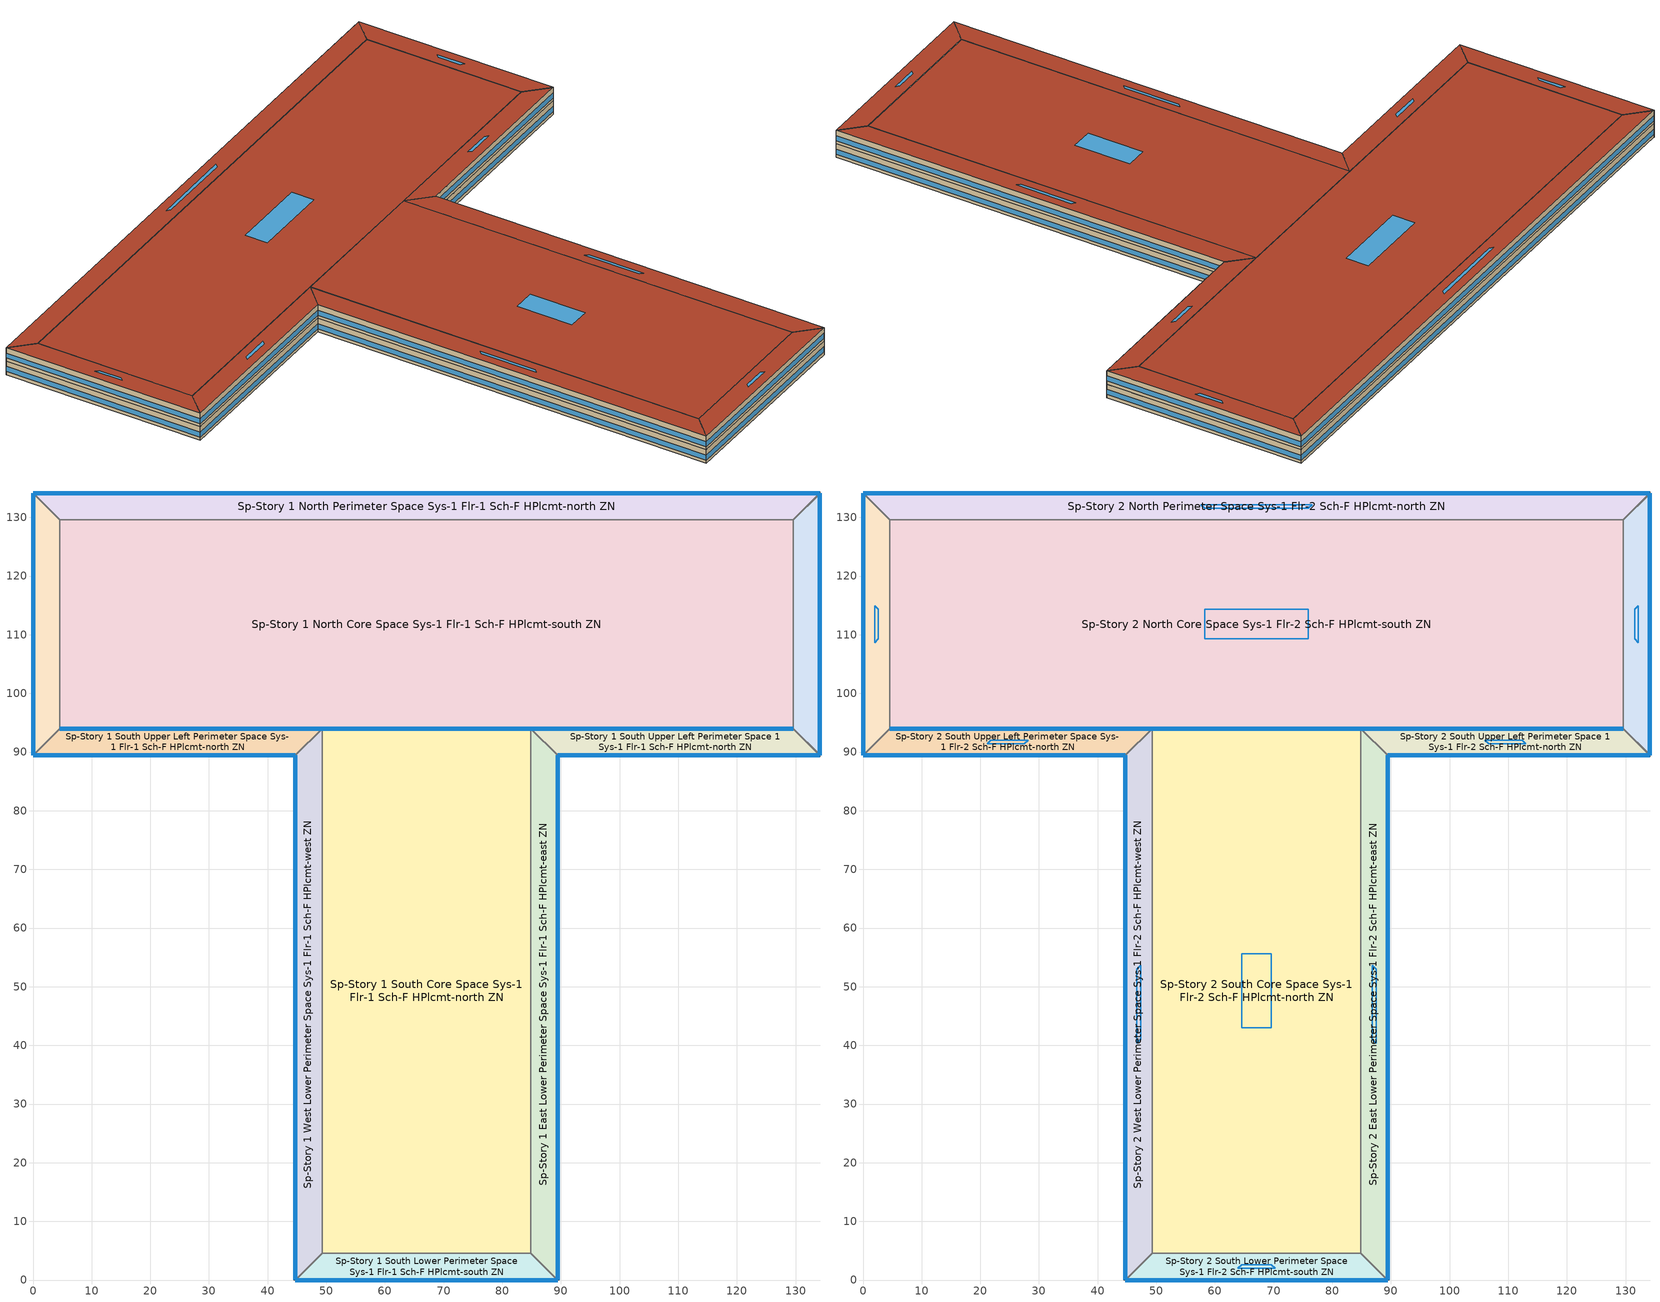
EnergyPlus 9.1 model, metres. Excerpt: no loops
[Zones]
Sp-Story 1 East Lower Perimeter Space Sys-1 Flr-1 Sch-F HPlcmt-east ZN
 floor ground (BTAP-Grnd-Floor-Mass:U-0.757): 89.44,89.44 89.44,0 84.87,4.57 84.87,94.01 z0
 wall outside (BTAP-Ext-Wall-Mass:U-0.247): 89.44,0 89.44,89.44 z0:3.2
 wall to Sp-Story 1 South Lower Perimeter Space Sys-1 Flr-1 Sch-F HPlcmt-south ZN (BTAP-Int-Wall): 84.87,4.57 89.44,0 z0:3.2
 wall to Sp-Story 1 South Core Space Sys-1 Flr-1 Sch-F HPlcmt-north ZN (BTAP-Int-Wall): 84.87,94.01 84.87,4.57 z0:3.2
 wall to Sp-Story 1 South Upper Left Perimeter Space 1 Sys-1 Flr-1 Sch-F HPlcmt-north ZN (BTAP-Int-Wall): 89.44,89.44 84.87,94.01 z0:3.2
 window (BTAP-Ext-FixedWindow:U=0.190 SHGC=0.600): 89.44,0.03 89.44,89.42 z0.76:1.94
Sp-Story 1 East Upper Perimeter Space Sys-1 Flr-1 Sch-F HPlcmt-east ZN
 floor ground (BTAP-Grnd-Floor-Mass:U-0.757): 134.16,134.16 134.16,89.44 129.59,94.01 129.59,129.59 z0
 wall outside (BTAP-Ext-Wall-Mass:U-0.247): 134.16,89.44 134.16,134.16 z0:3.2
 wall to Sp-Story 1 South Upper Left Perimeter Space 1 Sys-1 Flr-1 Sch-F HPlcmt-north ZN (BTAP-Int-Wall): 129.59,94.01 134.16,89.44 z0:3.2
 wall to Sp-Story 1 North Core Space Sys-1 Flr-1 Sch-F HPlcmt-south ZN (BTAP-Int-Wall): 129.59,129.59 129.59,94.01 z0:3.2
 wall to Sp-Story 1 North Perimeter Space Sys-1 Flr-1 Sch-F HPlcmt-north ZN (BTAP-Int-Wall): 134.16,134.16 129.59,129.59 z0:3.2
 window (BTAP-Ext-FixedWindow:U=0.190 SHGC=0.600): 134.16,89.47 134.16,134.14 z0.76:1.94
Sp-Story 1 North Core Space Sys-1 Flr-1 Sch-F HPlcmt-south ZN
 floor ground (BTAP-Grnd-Floor-Mass:U-0.757): 4.57,94.01 4.57,129.59 129.59,129.59 129.59,94.01 z0
 wall outside (BTAP-Ext-Wall-Mass:U-0.247): 4.57,94.01 49.29,94.01 84.87,94.01 129.59,94.01 z0:3.2
 wall to Sp-Story 1 West Upper Perimeter Space Sys-1 Flr-1 Sch-F HPlcmt-west ZN (BTAP-Int-Wall): 4.57,129.59 4.57,94.01 z0:3.2
 wall to Sp-Story 1 North Perimeter Space Sys-1 Flr-1 Sch-F HPlcmt-north ZN (BTAP-Int-Wall): 129.59,129.59 4.57,129.59 z0:3.2
 window (BTAP-Ext-FixedWindow:U=0.190 SHGC=0.600): 4.6,94.01 49.27,94.01 / 49.32,94.01 84.85,94.01 / 84.9,94.01 129.57,94.01 z0.76:1.94
Sp-Story 1 North Perimeter Space Sys-1 Flr-1 Sch-F HPlcmt-north ZN
 floor ground (BTAP-Grnd-Floor-Mass:U-0.757): 0,134.16 134.16,134.16 129.59,129.59 4.57,129.59 z0
 wall outside (BTAP-Ext-Wall-Mass:U-0.247): 134.16,134.16 0,134.16 z0:3.2
 wall to Sp-Story 1 West Upper Perimeter Space Sys-1 Flr-1 Sch-F HPlcmt-west ZN (BTAP-Int-Wall): 0,134.16 4.57,129.59 z0:3.2
 window (BTAP-Ext-FixedWindow:U=0.190 SHGC=0.600): 134.14,134.16 0.03,134.16 z0.76:1.94
Sp-Story 1 South Core Space Sys-1 Flr-1 Sch-F HPlcmt-north ZN
 floor ground (BTAP-Grnd-Floor-Mass:U-0.757): 49.29,4.57 49.29,94.01 84.87,94.01 84.87,4.57 z0
 wall outside (BTAP-Ext-Wall-Mass:U-0.247): 84.87,94.01 49.29,94.01 z0:3.2
 wall to Sp-Story 1 West Lower Perimeter Space Sys-1 Flr-1 Sch-F HPlcmt-west ZN (BTAP-Int-Wall): 49.29,94.01 49.29,4.57 z0:3.2
 wall to Sp-Story 1 South Lower Perimeter Space Sys-1 Flr-1 Sch-F HPlcmt-south ZN (BTAP-Int-Wall): 49.29,4.57 84.87,4.57 z0:3.2
 window (BTAP-Ext-FixedWindow:U=0.190 SHGC=0.600): 84.85,94.01 49.32,94.01 z0.76:1.94
Sp-Story 1 South Lower Perimeter Space Sys-1 Flr-1 Sch-F HPlcmt-south ZN
 floor ground (BTAP-Grnd-Floor-Mass:U-0.757): 89.44,0 44.72,0 49.29,4.57 84.87,4.57 z0
 wall outside (BTAP-Ext-Wall-Mass:U-0.247): 44.72,0 89.44,0 z0:3.2
 wall to Sp-Story 1 West Lower Perimeter Space Sys-1 Flr-1 Sch-F HPlcmt-west ZN (BTAP-Int-Wall): 49.29,4.57 44.72,0 z0:3.2
 window (BTAP-Ext-FixedWindow:U=0.190 SHGC=0.600): 44.75,0 89.42,0 z0.76:1.94
Sp-Story 1 South Upper Left Perimeter Space 1 Sys-1 Flr-1 Sch-F HPlcmt-north ZN
 floor ground (BTAP-Grnd-Floor-Mass:U-0.757): 134.16,89.44 89.44,89.44 84.87,94.01 129.59,94.01 z0
 wall outside (BTAP-Ext-Wall-Mass:U-0.247): 89.44,89.44 134.16,89.44 / 129.59,94.01 84.87,94.01 z0:3.2
 window (BTAP-Ext-FixedWindow:U=0.190 SHGC=0.600): 89.47,89.44 134.14,89.44 / 129.57,94.01 84.9,94.01 z0.76:1.94
Sp-Story 1 South Upper Left Perimeter Space Sys-1 Flr-1 Sch-F HPlcmt-north ZN
 floor ground (BTAP-Grnd-Floor-Mass:U-0.757): 44.72,89.44 0,89.44 4.57,94.01 49.29,94.01 z0
 wall outside (BTAP-Ext-Wall-Mass:U-0.247): 49.29,94.01 4.57,94.01 / 0,89.44 44.72,89.44 z0:3.2
 wall to Sp-Story 1 West Lower Perimeter Space Sys-1 Flr-1 Sch-F HPlcmt-west ZN (BTAP-Int-Wall): 44.72,89.44 49.29,94.01 z0:3.2
 wall to Sp-Story 1 West Upper Perimeter Space Sys-1 Flr-1 Sch-F HPlcmt-west ZN (BTAP-Int-Wall): 4.57,94.01 0,89.44 z0:3.2
 window (BTAP-Ext-FixedWindow:U=0.190 SHGC=0.600): 49.27,94.01 4.6,94.01 / 0.03,89.44 44.7,89.44 z0.76:1.94
Sp-Story 1 West Lower Perimeter Space Sys-1 Flr-1 Sch-F HPlcmt-west ZN
 floor ground (BTAP-Grnd-Floor-Mass:U-0.757): 44.72,0 44.72,89.44 49.29,94.01 49.29,4.57 z0
 wall outside (BTAP-Ext-Wall-Mass:U-0.247): 44.72,89.44 44.72,0 z0:3.2
 window (BTAP-Ext-FixedWindow:U=0.190 SHGC=0.600): 44.72,89.42 44.72,0.03 z0.76:1.94
Sp-Story 1 West Upper Perimeter Space Sys-1 Flr-1 Sch-F HPlcmt-west ZN
 floor ground (BTAP-Grnd-Floor-Mass:U-0.757): 0,89.44 0,134.16 4.57,129.59 4.57,94.01 z0
 wall outside (BTAP-Ext-Wall-Mass:U-0.247): 0,134.16 0,89.44 z0:3.2
 window (BTAP-Ext-FixedWindow:U=0.190 SHGC=0.600): 0,134.14 0,89.47 z0.76:1.94
Sp-Story 2 East Lower Perimeter Space Sys-1 Flr-2 Sch-F HPlcmt-east ZN
 floor to Sp-Story 1 East Lower Perimeter Space Sys-1 Flr-1 Sch-F HPlcmt-east ZN (BTAP-Int-Floor): 89.44,89.44 89.44,0 84.87,4.57 84.87,94.01 z3.2
 wall outside (BTAP-Ext-Wall-Mass:U-0.247): 89.44,0 89.44,89.44 z3.2:6.4
 wall to Sp-Story 2 South Core Space Sys-1 Flr-2 Sch-F HPlcmt-north ZN (BTAP-Int-Wall): 84.87,94.01 84.87,4.57 z3.2:6.4
 wall to Sp-Story 2 South Upper Left Perimeter Space 1 Sys-1 Flr-2 Sch-F HPlcmt-north ZN (BTAP-Int-Wall): 89.44,89.44 84.87,94.01 z3.2:6.4
 wall to Sp-Story 2 South Lower Perimeter Space Sys-1 Flr-2 Sch-F HPlcmt-south ZN (BTAP-Int-Wall): 84.87,4.57 89.44,0 z3.2:6.4
 window (BTAP-Ext-FixedWindow:U=0.190 SHGC=0.600): 89.44,0.03 89.44,89.42 z3.96:5.14
 roof outside (BTAP-Ext-Roof-Metal:U-0.156): 84.87,94.01 84.87,4.57 89.44,0 89.44,89.44 z6.4
 skylight (BTAP-Ext-Skylights:U=0.190 SHGC=0.600): 86.83,53.65 86.83,41 87.48,40.36 87.48,53.01 z6.4
Sp-Story 2 East Upper Perimeter Space Sys-1 Flr-2 Sch-F HPlcmt-east ZN
 floor to Sp-Story 1 East Upper Perimeter Space Sys-1 Flr-1 Sch-F HPlcmt-east ZN (BTAP-Int-Floor): 134.16,134.16 134.16,89.44 129.59,94.01 129.59,129.59 z3.2
 wall outside (BTAP-Ext-Wall-Mass:U-0.247): 134.16,89.44 134.16,134.16 z3.2:6.4
 wall to Sp-Story 2 South Upper Left Perimeter Space 1 Sys-1 Flr-2 Sch-F HPlcmt-north ZN (BTAP-Int-Wall): 129.59,94.01 134.16,89.44 z3.2:6.4
 wall to Sp-Story 2 North Core Space Sys-1 Flr-2 Sch-F HPlcmt-south ZN (BTAP-Int-Wall): 129.59,129.59 129.59,94.01 z3.2:6.4
 wall to Sp-Story 2 North Perimeter Space Sys-1 Flr-2 Sch-F HPlcmt-north ZN (BTAP-Int-Wall): 134.16,134.16 129.59,129.59 z3.2:6.4
 window (BTAP-Ext-FixedWindow:U=0.190 SHGC=0.600): 134.16,89.47 134.16,134.14 z3.96:5.14
 roof outside (BTAP-Ext-Roof-Metal:U-0.156): 129.59,129.59 129.59,94.01 134.16,89.44 134.16,134.16 z6.4
 skylight (BTAP-Ext-Skylights:U=0.190 SHGC=0.600): 131.56,114.32 131.56,109.29 132.2,108.64 132.2,114.97 z6.4
Sp-Story 2 North Core Space Sys-1 Flr-2 Sch-F HPlcmt-south ZN
 floor to Sp-Story 1 North Core Space Sys-1 Flr-1 Sch-F HPlcmt-south ZN (BTAP-Int-Floor): 4.57,94.01 4.57,129.59 129.59,129.59 129.59,94.01 z3.2
 wall outside (BTAP-Ext-Wall-Mass:U-0.247): 4.57,94.01 49.29,94.01 84.87,94.01 129.59,94.01 z3.2:6.4
 wall to Sp-Story 2 West Upper Perimeter Space Sys-1 Flr-2 Sch-F HPlcmt-west ZN (BTAP-Int-Wall): 4.57,129.59 4.57,94.01 z3.2:6.4
 wall to Sp-Story 2 North Perimeter Space Sys-1 Flr-2 Sch-F HPlcmt-north ZN (BTAP-Int-Wall): 129.59,129.59 4.57,129.59 z3.2:6.4
 window (BTAP-Ext-FixedWindow:U=0.190 SHGC=0.600): 49.32,94.01 84.85,94.01 / 84.9,94.01 129.57,94.01 / 4.6,94.01 49.27,94.01 z3.96:5.14
 roof outside (BTAP-Ext-Roof-Metal:U-0.156): 129.59,94.01 129.59,129.59 4.57,129.59 4.57,94.01 z6.4
 skylight (BTAP-Ext-Skylights:U=0.190 SHGC=0.600): 75.92,109.29 75.92,114.32 58.24,114.32 58.24,109.29 z6.4
Sp-Story 2 North Perimeter Space Sys-1 Flr-2 Sch-F HPlcmt-north ZN
 floor to Sp-Story 1 North Perimeter Space Sys-1 Flr-1 Sch-F HPlcmt-north ZN (BTAP-Int-Floor): 0,134.16 134.16,134.16 129.59,129.59 4.57,129.59 z3.2
 wall outside (BTAP-Ext-Wall-Mass:U-0.247): 134.16,134.16 0,134.16 z3.2:6.4
 wall to Sp-Story 2 West Upper Perimeter Space Sys-1 Flr-2 Sch-F HPlcmt-west ZN (BTAP-Int-Wall): 0,134.16 4.57,129.59 z3.2:6.4
 window (BTAP-Ext-FixedWindow:U=0.190 SHGC=0.600): 134.14,134.16 0.03,134.16 z3.96:5.14
 roof outside (BTAP-Ext-Roof-Metal:U-0.156): 4.57,129.59 129.59,129.59 134.16,134.16 0,134.16 z6.4
 skylight (BTAP-Ext-Skylights:U=0.190 SHGC=0.600): 58.24,131.56 75.92,131.56 76.57,132.2 57.6,132.2 z6.4
Sp-Story 2 South Core Space Sys-1 Flr-2 Sch-F HPlcmt-north ZN
 floor to Sp-Story 1 South Core Space Sys-1 Flr-1 Sch-F HPlcmt-north ZN (BTAP-Int-Floor): 49.29,4.57 49.29,94.01 84.87,94.01 84.87,4.57 z3.2
 wall outside (BTAP-Ext-Wall-Mass:U-0.247): 84.87,94.01 49.29,94.01 z3.2:6.4
 wall to Sp-Story 2 West Lower Perimeter Space Sys-1 Flr-2 Sch-F HPlcmt-west ZN (BTAP-Int-Wall): 49.29,94.01 49.29,4.57 z3.2:6.4
 wall to Sp-Story 2 South Lower Perimeter Space Sys-1 Flr-2 Sch-F HPlcmt-south ZN (BTAP-Int-Wall): 49.29,4.57 84.87,4.57 z3.2:6.4
 window (BTAP-Ext-FixedWindow:U=0.190 SHGC=0.600): 84.85,94.01 49.32,94.01 z3.96:5.14
 roof outside (BTAP-Ext-Roof-Metal:U-0.156): 84.87,4.57 84.87,94.01 49.29,94.01 49.29,4.57 z6.4
 skylight (BTAP-Ext-Skylights:U=0.190 SHGC=0.600): 69.6,42.97 69.6,55.62 64.57,55.62 64.57,42.97 z6.4
Sp-Story 2 South Lower Perimeter Space Sys-1 Flr-2 Sch-F HPlcmt-south ZN
 floor to Sp-Story 1 South Lower Perimeter Space Sys-1 Flr-1 Sch-F HPlcmt-south ZN (BTAP-Int-Floor): 89.44,0 44.72,0 49.29,4.57 84.87,4.57 z3.2
 wall outside (BTAP-Ext-Wall-Mass:U-0.247): 44.72,0 89.44,0 z3.2:6.4
 wall to Sp-Story 2 West Lower Perimeter Space Sys-1 Flr-2 Sch-F HPlcmt-west ZN (BTAP-Int-Wall): 49.29,4.57 44.72,0 z3.2:6.4
 window (BTAP-Ext-FixedWindow:U=0.190 SHGC=0.600): 44.75,0 89.42,0 z3.96:5.14
 roof outside (BTAP-Ext-Roof-Metal:U-0.156): 84.87,4.57 49.29,4.57 44.72,0 89.44,0 z6.4
 skylight (BTAP-Ext-Skylights:U=0.190 SHGC=0.600): 69.6,2.61 64.57,2.61 63.92,1.96 70.24,1.96 z6.4
Sp-Story 2 South Upper Left Perimeter Space 1 Sys-1 Flr-2 Sch-F HPlcmt-north ZN
 floor to Sp-Story 1 South Upper Left Perimeter Space 1 Sys-1 Flr-1 Sch-F HPlcmt-north ZN (BTAP-Int-Floor): 134.16,89.44 89.44,89.44 84.87,94.01 129.59,94.01 z3.2
 wall outside (BTAP-Ext-Wall-Mass:U-0.247): 89.44,89.44 134.16,89.44 / 129.59,94.01 84.87,94.01 z3.2:6.4
 window (BTAP-Ext-FixedWindow:U=0.190 SHGC=0.600): 89.47,89.44 134.14,89.44 / 129.57,94.01 84.9,94.01 z3.96:5.14
 roof outside (BTAP-Ext-Roof-Metal:U-0.156): 129.59,94.01 84.87,94.01 89.44,89.44 134.16,89.44 z6.4
 skylight (BTAP-Ext-Skylights:U=0.190 SHGC=0.600): 112.36,92.05 106.03,92.05 106.68,91.4 113,91.4 z6.4
Sp-Story 2 South Upper Left Perimeter Space Sys-1 Flr-2 Sch-F HPlcmt-north ZN
 floor to Sp-Story 1 South Upper Left Perimeter Space Sys-1 Flr-1 Sch-F HPlcmt-north ZN (BTAP-Int-Floor): 44.72,89.44 0,89.44 4.57,94.01 49.29,94.01 z3.2
 wall outside (BTAP-Ext-Wall-Mass:U-0.247): 0,89.44 44.72,89.44 / 49.29,94.01 4.57,94.01 z3.2:6.4
 wall to Sp-Story 2 West Upper Perimeter Space Sys-1 Flr-2 Sch-F HPlcmt-west ZN (BTAP-Int-Wall): 4.57,94.01 0,89.44 z3.2:6.4
 wall to Sp-Story 2 West Lower Perimeter Space Sys-1 Flr-2 Sch-F HPlcmt-west ZN (BTAP-Int-Wall): 44.72,89.44 49.29,94.01 z3.2:6.4
 window (BTAP-Ext-FixedWindow:U=0.190 SHGC=0.600): 0.03,89.44 44.7,89.44 / 49.27,94.01 4.6,94.01 z3.96:5.14
 roof outside (BTAP-Ext-Roof-Metal:U-0.156): 49.29,94.01 4.57,94.01 0,89.44 44.72,89.44 z6.4
 skylight (BTAP-Ext-Skylights:U=0.190 SHGC=0.600): 28.13,92.05 21.81,92.05 21.16,91.4 27.48,91.4 z6.4
Sp-Story 2 West Lower Perimeter Space Sys-1 Flr-2 Sch-F HPlcmt-west ZN
 floor to Sp-Story 1 West Lower Perimeter Space Sys-1 Flr-1 Sch-F HPlcmt-west ZN (BTAP-Int-Floor): 44.72,0 44.72,89.44 49.29,94.01 49.29,4.57 z3.2
 wall outside (BTAP-Ext-Wall-Mass:U-0.247): 44.72,89.44 44.72,0 z3.2:6.4
 window (BTAP-Ext-FixedWindow:U=0.190 SHGC=0.600): 44.72,89.42 44.72,0.03 z3.96:5.14
 roof outside (BTAP-Ext-Roof-Metal:U-0.156): 49.29,4.57 49.29,94.01 44.72,89.44 44.72,0 z6.4
 skylight (BTAP-Ext-Skylights:U=0.190 SHGC=0.600): 47.33,41 47.33,53.65 46.68,53.01 46.68,40.36 z6.4
Sp-Story 2 West Upper Perimeter Space Sys-1 Flr-2 Sch-F HPlcmt-west ZN
 floor to Sp-Story 1 West Upper Perimeter Space Sys-1 Flr-1 Sch-F HPlcmt-west ZN (BTAP-Int-Floor): 0,89.44 0,134.16 4.57,129.59 4.57,94.01 z3.2
 wall outside (BTAP-Ext-Wall-Mass:U-0.247): 0,134.16 0,89.44 z3.2:6.4
 window (BTAP-Ext-FixedWindow:U=0.190 SHGC=0.600): 0,134.14 0,89.47 z3.96:5.14
 roof outside (BTAP-Ext-Roof-Metal:U-0.156): 4.57,94.01 4.57,129.59 0,134.16 0,89.44 z6.4
 skylight (BTAP-Ext-Skylights:U=0.190 SHGC=0.600): 2.61,109.29 2.61,114.32 1.96,114.97 1.96,108.64 z6.4
[Building]
T shape_SmallHotel_NECB2017: North Axis {deg}=0
[Site:Location]
Ottawa=Macdonald-Cartier Intl AP_ON_CAN: Latitude {deg}=45.317; Longitude {deg}=-75.667; Time Zone {hr}=-5; Elevation {m}=114.9
[Site:GroundTemperature:BuildingSurface]
19.527, 19.502, 19.536, 19.598, 20.002, 21.64, 22.225, 22.375, 21.449, 20.121, 19.802, 19.633
[Site:WaterMainsTemperature]
Calculation Method=Correlation; Annual Average Outdoor Air Temperature {C}=6.83333; Maximum Difference In Monthly Average Outdoor Air Temperatures {deltaC}=31.2
[SizingPeriod:DesignDay] Day of Month=21; Dry-Bulb Temperature Range Modifier Type=DefaultMultipliers; Humidity Condition Type=Wetbulb; Barometric Pressure {Pa}=99952; Rain Indicator=No; Snow Indicator=No; Daylight Saving Time Indicator=No
Name | Month | Day Type | Maximum Dry-Bulb Temperature {C} | Daily Dry-Bulb Temperature Range {deltaC} | Wetbulb or DewPoint at Maximum Dry-Bulb {C} | Wind Speed {m/s} | Wind Direction {deg} | Solar Model Indicator | ASHRAE Clear Sky Optical Depth for Beam Irradiance (taub) | ASHRAE Clear Sky Optical Depth for Diffuse Irradiance (taud) | Sky Clearness
Ottawa=Macdonald-Cartier Intl Ann Clg .4% Condns DB=>MWB | 7 | SummerDesignDay | 30.6 | 10.1 | 21.8 | 4.6 | 220 | ASHRAETau | 0.417 | 2.264
Ottawa=Macdonald-Cartier Intl Ann Htg 99.6% Condns DB | 1 | WinterDesignDay | -24.2 | 0 | -24.2 | 3.5 | 290 | ASHRAEClearSky |  |  | 0
[Material] Thermal Absorptance=0.9
Name | Roughness | Thickness {m} | Conductivity {W/m-K} | Density {kg/m3} | Specific Heat {J/kg-K} | Solar Absorptance | Visible Absorptance
1/2IN Gypsum 1 | Smooth | 0.0127 | 0.16 | 784.9 | 830 | 0.4 | 0.4
100mm Normalweight concrete floor 1 | MediumSmooth | 0.1016 | 2.31 | 2322 | 832 | 0.7 | 0.7
1IN Stucco 1 | Smooth | 0.0253 | 0.6918 | 1858 | 837 | 0.7 | 0.92
6 in. Normalweight Concrete Floor 1 | MediumRough | 0.1524 | 2.31 | 2322 | 832 | 0.7 | 0.7
8IN CONCRETE HW RefBldg 1 | Rough | 0.2032 | 1.311 | 2240 | 836.8 | 0.7 | 0.7
G01 13mm gypsum board 1 | Smooth | 0.0127 | 0.16 | 800 | 1090 | 0.7 | 0.5
Metal Roof Surface 1 | Smooth | 0.0008 | 45.28 | 7824 | 500 | 0.7 | 0.7
[Material:NoMass] Roughness=Smooth; Thermal Absorptance=0.9; Solar Absorptance=0.7
Name | Thermal Resistance {m2-K/W} | Visible Absorptance
Typical Carpet Pad | 0.21648 | 0.8
Typical Carpet Pad 2 | 1.25503 | 0.8
Typical Insulation 2 | 3.77764 | 0.7
Typical Insulation 3 | 6.41024 | 0.7
[WindowMaterial:SimpleGlazingSystem]
SimpleGlazing:U=0.190 SHGC=0.600: U-Factor {W/m2-K}=1.9; Solar Heat Gain Coefficient=0.6; Visible Transmittance=0.21
[Construction]
BTAP-Ext-FixedWindow:U=0.190 SHGC=0.600; BTAP-Ext-Skylights:U=0.190 SHGC=0.600: SimpleGlazing:U=0.190 SHGC=0.600
BTAP-Ext-Roof-Metal:U-0.156: Metal Roof Surface 1, Typical Insulation 3
BTAP-Ext-Wall-Mass:U-0.247: 1IN Stucco 1, 8IN CONCRETE HW RefBldg 1, Typical Insulation 2, 1/2IN Gypsum 1
BTAP-Grnd-Floor-Mass:U-0.757: 6 in. Normalweight Concrete Floor 1, Typical Carpet Pad 2
BTAP-Int-Floor: 100mm Normalweight concrete floor 1, Typical Carpet Pad
BTAP-Int-Wall: G01 13mm gypsum board 1, G01 13mm gypsum board 1
[Zone]
Sp-Story 1 East Lower Perimeter Space Sys-1 Flr-1 Sch-F HPlcmt-east ZN; Sp-Story 1 East Upper Perimeter Space Sys-1 Flr-1 Sch-F HPlcmt-east ZN; Sp-Story 1 North Core Space Sys-1 Flr-1 Sch-F HPlcmt-south ZN; Sp-Story 1 North Perimeter Space Sys-1 Flr-1 Sch-F HPlcmt-north ZN; Sp-Story 1 South Core Space Sys-1 Flr-1 Sch-F HPlcmt-north ZN; Sp-Story 1 South Lower Perimeter Space Sys-1 Flr-1 Sch-F HPlcmt-south ZN; Sp-Story 1 South Upper Left Perimeter Space 1 Sys-1 Flr-1 Sch-F HPlcmt-north ZN; Sp-Story 1 South Upper Left Perimeter Space Sys-1 Flr-1 Sch-F HPlcmt-north ZN; Sp-Story 1 West Lower Perimeter Space Sys-1 Flr-1 Sch-F HPlcmt-west ZN; Sp-Story 1 West Upper Perimeter Space Sys-1 Flr-1 Sch-F HPlcmt-west ZN; Sp-Story 2 East Lower Perimeter Space Sys-1 Flr-2 Sch-F HPlcmt-east ZN; Sp-Story 2 East Upper Perimeter Space Sys-1 Flr-2 Sch-F HPlcmt-east ZN; Sp-Story 2 North Core Space Sys-1 Flr-2 Sch-F HPlcmt-south ZN; Sp-Story 2 North Perimeter Space Sys-1 Flr-2 Sch-F HPlcmt-north ZN; Sp-Story 2 South Core Space Sys-1 Flr-2 Sch-F HPlcmt-north ZN; Sp-Story 2 South Lower Perimeter Space Sys-1 Flr-2 Sch-F HPlcmt-south ZN; Sp-Story 2 South Upper Left Perimeter Space 1 Sys-1 Flr-2 Sch-F HPlcmt-north ZN; Sp-Story 2 South Upper Left Perimeter Space Sys-1 Flr-2 Sch-F HPlcmt-north ZN; Sp-Story 2 West Lower Perimeter Space Sys-1 Flr-2 Sch-F HPlcmt-west ZN; Sp-Story 2 West Upper Perimeter Space Sys-1 Flr-2 Sch-F HPlcmt-west ZN
[ZoneInfiltration:DesignFlowRate] Schedule=Always On Discrete; Design Flow Rate Calculation Method=Flow/ExteriorArea; Flow per Exterior Surface Area {m3/s-m2}=0.00025; Constant Term Coefficient=0; Temperature Term Coefficient=0; Velocity Term Coefficient=0.224; Velocity Squared Term Coefficient=0
Name | Zone or ZoneList
Story 1 East Lower Perimeter Space Infiltration | Sp-Story 1 East Lower Perimeter Space Sys-1 Flr-1 Sch-F HPlcmt-east ZN
Story 1 East Upper Perimeter Space Infiltration | Sp-Story 1 East Upper Perimeter Space Sys-1 Flr-1 Sch-F HPlcmt-east ZN
Story 1 North Core Space Infiltration | Sp-Story 1 North Core Space Sys-1 Flr-1 Sch-F HPlcmt-south ZN
Story 1 North Perimeter Space Infiltration | Sp-Story 1 North Perimeter Space Sys-1 Flr-1 Sch-F HPlcmt-north ZN
Story 1 South Core Space Infiltration | Sp-Story 1 South Core Space Sys-1 Flr-1 Sch-F HPlcmt-north ZN
Story 1 South Lower Perimeter Space Infiltration | Sp-Story 1 South Lower Perimeter Space Sys-1 Flr-1 Sch-F HPlcmt-south ZN
Story 1 South Upper Left Perimeter Space 1 Infiltration | Sp-Story 1 South Upper Left Perimeter Space 1 Sys-1 Flr-1 Sch-F HPlcmt-north ZN
Story 1 South Upper Left Perimeter Space Infiltration | Sp-Story 1 South Upper Left Perimeter Space Sys-1 Flr-1 Sch-F HPlcmt-north ZN
Story 1 West Lower Perimeter Space Infiltration | Sp-Story 1 West Lower Perimeter Space Sys-1 Flr-1 Sch-F HPlcmt-west ZN
Story 1 West Upper Perimeter Space Infiltration | Sp-Story 1 West Upper Perimeter Space Sys-1 Flr-1 Sch-F HPlcmt-west ZN
Story 2 East Lower Perimeter Space Infiltration | Sp-Story 2 East Lower Perimeter Space Sys-1 Flr-2 Sch-F HPlcmt-east ZN
Story 2 East Upper Perimeter Space Infiltration | Sp-Story 2 East Upper Perimeter Space Sys-1 Flr-2 Sch-F HPlcmt-east ZN
Story 2 North Core Space Infiltration | Sp-Story 2 North Core Space Sys-1 Flr-2 Sch-F HPlcmt-south ZN
Story 2 North Perimeter Space Infiltration | Sp-Story 2 North Perimeter Space Sys-1 Flr-2 Sch-F HPlcmt-north ZN
Story 2 South Core Space Infiltration | Sp-Story 2 South Core Space Sys-1 Flr-2 Sch-F HPlcmt-north ZN
Story 2 South Lower Perimeter Space Infiltration | Sp-Story 2 South Lower Perimeter Space Sys-1 Flr-2 Sch-F HPlcmt-south ZN
Story 2 South Upper Left Perimeter Space 1 Infiltration | Sp-Story 2 South Upper Left Perimeter Space 1 Sys-1 Flr-2 Sch-F HPlcmt-north ZN
Story 2 South Upper Left Perimeter Space Infiltration | Sp-Story 2 South Upper Left Perimeter Space Sys-1 Flr-2 Sch-F HPlcmt-north ZN
Story 2 West Lower Perimeter Space Infiltration | Sp-Story 2 West Lower Perimeter Space Sys-1 Flr-2 Sch-F HPlcmt-west ZN
Story 2 West Upper Perimeter Space Infiltration | Sp-Story 2 West Upper Perimeter Space Sys-1 Flr-2 Sch-F HPlcmt-west ZN
[AvailabilityManager:NightCycle]
Availability Manager Night Cycle 1: Applicability Schedule=Always On Discrete; Fan Schedule=Sys_1_Make-up air unit Occ Sch; Control Type=CycleOnAny; Thermostat Tolerance {deltaC}=1; Cycling Run Time Control Type=FixedRunTime; Cycling Run Time {s}=3600
[AvailabilityManager:Scheduled]
Air Loop HVAC Outdoor Air System 1 Availability Manager: Schedule=Always On Discrete
[EnergyManagementSystem:Sensor]
OAT: Output:Variable or Output:Meter Index Key=Environment; Output:Variable or Output:Meter=Site Outdoor Air Drybulb Temperature
[EnergyManagementSystem:Actuator] Actuated Component Type=Schedule:Year; Actuated Component Control Type=Schedule Value
Name | Actuated Component Unique
Sys1MakeupairunitClgSch0 | NECB-F-Thermostat Setpoint-Cooling
Sys1MakeupairunitHtgSch0 | NECB-F-Thermostat Setpoint-Heating
[EnergyManagementSystem:Program]
Sys1MakeupairunitOptimumStartProg0: IF DaylightSavings==0 && DayOfWeek>1 && Hour==5 && OAT<23.9 && OAT>1.7; SET Sys1MakeupairunitClgSch0 = 29.4; SET Sys1MakeupairunitHtgSch0 = 15.6; ELSEIF DaylightSavings==0 && DayOfWeek==1 && Hour==7 && OAT<23.9 && OAT>1.7; SET Sys1MakeupairunitClgSch0 = 29.4; SET Sys1MakeupairunitHtgSch0 = 15.6; ELSEIF DaylightSavings==1 && DayOfWeek>1 && Hour==4 && OAT<23.9 && OAT>1.7; SET Sys1MakeupairunitClgSch0 = 29.4; SET Sys1MakeupairunitHtgSch0 = 15.6; ELSEIF DaylightSavings==1 && DayOfWeek==1 && Hour==6 && OAT<23.9 && OAT>1.7; SET Sys1MakeupairunitClgSch0 = 29.4; SET Sys1MakeupairunitHtgSch0 = 15.6; ELSE; SET Sys1MakeupairunitClgSch0 = NULL; SET Sys1MakeupairunitHtgSch0 = NULL; ENDIF
[EnergyManagementSystem:ProgramCallingManager]
Sys1MakeupairunitOptimumStartCallingManager0: BeginTimestepBeforePredictor; Sys1MakeupairunitOptimumStartProg0
[Schedule:Day:Interval]
NECB-F-Thermostat Setpoint-Heating Sun|Hol Day; NECB-F-Thermostat Setpoint-Heating Default|Wkdy Day; NECB-F-Thermostat Setpoint-Heating Sat Day; NECB-F-Thermostat Setpoint-Heating Default: No, 01:00, 22, 07:00, 18, 08:00, 20, 24:00, 22
NECB-F-Thermostat Setpoint-Cooling Sun|Hol Day; NECB-F-Thermostat Setpoint-Cooling Default|Wkdy Day; NECB-F-Thermostat Setpoint-Cooling Sat Day; NECB-F-Thermostat Setpoint-Cooling Default: No, 24:00, 24
Sys_1_Make-up air unit Occ Sch Default: No, 10:00, 1, 16:00, 0, 24:00, 1
Sys_1_Make-up air unit Occ Sch Summer Design Day; Sys_1_Make-up air unit Occ Sch Winter Design Day: No, 24:00, 1
[Schedule:Week:Daily]
NECB-F-Thermostat Setpoint-Heating Week Rule - Jan1-Dec31: NECB-F-Thermostat Setpoint-Heating Sun|Hol Day, NECB-F-Thermostat Setpoint-Heating Default|Wkdy Day, NECB-F-Thermostat Setpoint-Heating Default|Wkdy Day, NECB-F-Thermostat Setpoint-Heating Default|Wkdy Day, NECB-F-Thermostat Setpoint-Heating Default|Wkdy Day, NECB-F-Thermostat Setpoint-Heating Default|Wkdy Day, NECB-F-Thermostat Setpoint-Heating Sat Day, NECB-F-Thermostat Setpoint-Heating Default, NECB-F-Thermostat Setpoint-Heating Default, NECB-F-Thermostat Setpoint-Heating Default, NECB-F-Thermostat Setpoint-Heating Default, NECB-F-Thermostat Setpoint-Heating Default
NECB-F-Thermostat Setpoint-Cooling Week Rule - Jan1-Dec31: NECB-F-Thermostat Setpoint-Cooling Sun|Hol Day, NECB-F-Thermostat Setpoint-Cooling Default|Wkdy Day, NECB-F-Thermostat Setpoint-Cooling Default|Wkdy Day, NECB-F-Thermostat Setpoint-Cooling Default|Wkdy Day, NECB-F-Thermostat Setpoint-Cooling Default|Wkdy Day, NECB-F-Thermostat Setpoint-Cooling Default|Wkdy Day, NECB-F-Thermostat Setpoint-Cooling Sat Day, NECB-F-Thermostat Setpoint-Cooling Default, NECB-F-Thermostat Setpoint-Cooling Default, NECB-F-Thermostat Setpoint-Cooling Default, NECB-F-Thermostat Setpoint-Cooling Default, NECB-F-Thermostat Setpoint-Cooling Default
Sys_1_Make-up air unit Occ Sch Week Rule - Jan1-Dec31: Sys_1_Make-up air unit Occ Sch Default, Sys_1_Make-up air unit Occ Sch Default, Sys_1_Make-up air unit Occ Sch Default, Sys_1_Make-up air unit Occ Sch Default, Sys_1_Make-up air unit Occ Sch Default, Sys_1_Make-up air unit Occ Sch Default, Sys_1_Make-up air unit Occ Sch Default, Sys_1_Make-up air unit Occ Sch Default, Sys_1_Make-up air unit Occ Sch Summer Design Day, Sys_1_Make-up air unit Occ Sch Winter Design Day, Sys_1_Make-up air unit Occ Sch Default, Sys_1_Make-up air unit Occ Sch Default
[Schedule:Year]
NECB-F-Thermostat Setpoint-Heating: NECB-F-Thermostat Setpoint-Heating Week Rule - Jan1-Dec31, 1, 1, 12, 31
NECB-F-Thermostat Setpoint-Cooling: NECB-F-Thermostat Setpoint-Cooling Week Rule - Jan1-Dec31, 1, 1, 12, 31
Sys_1_Make-up air unit Occ Sch: Sys_1_Make-up air unit Occ Sch Week Rule - Jan1-Dec31, 1, 1, 12, 31
[Schedule:Constant]
Always On Discrete: Hourly Value=1
